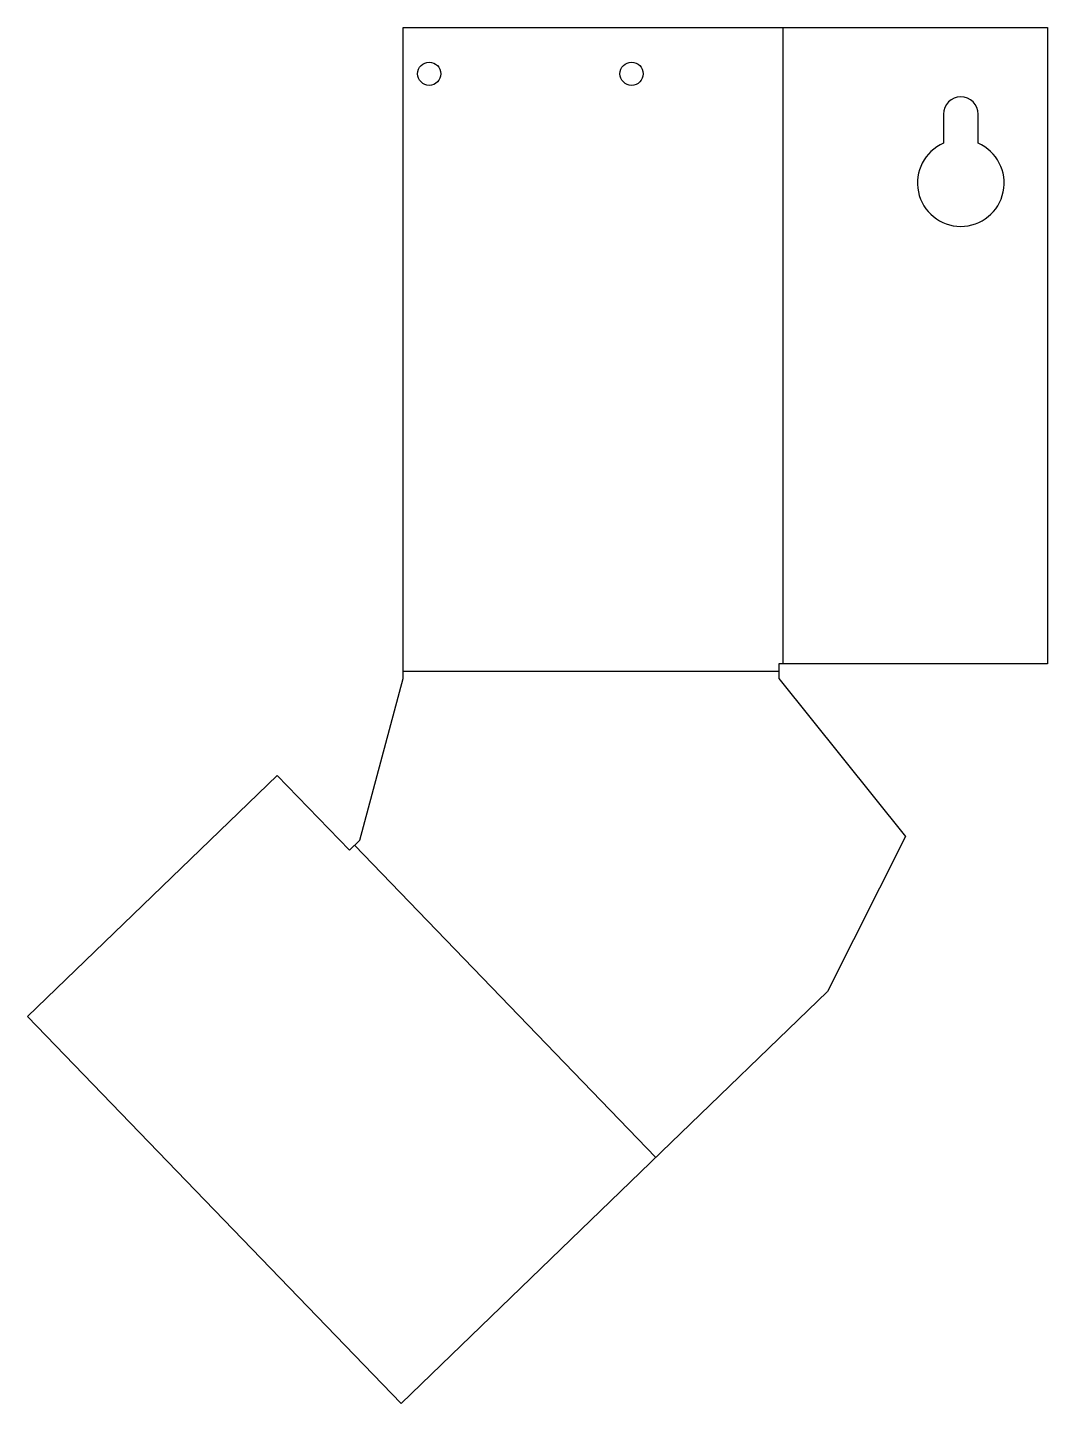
# Model space of a CAD drawing. Header units: millimetres. Extents: x 0 to 176, y 0 to 238.
import ezdxf

# ---------------------------------------------------------------- set-up
doc = ezdxf.new("R2010")
doc.units = ezdxf.units.MM
doc.header["$MEASUREMENT"] = 0
for name, color, linetype in [('Unfold_Sketch003', 7, 'CONTINUOUS'), ('Unfold_Sketch_Bends003', 7, 'CONTINUOUS'), ('Unfold_Sketch_Holes002', 7, 'CONTINUOUS'), ('Unfold_Sketch_Internal001', 7, 'CONTINUOUS')]:
    doc.layers.add(name, color=color, linetype=linetype)

msp = doc.modelspace()

# ---------------------------------------------------------------- linework, layer by layer
at = {"layer": 'Unfold_Sketch003'}
for p, q in [((64.97, 127.88), (64.97, 237.88)), ((64.97, 237.88), (129.97, 237.88)), ((129.97, 237.88), (131.41, 237.88)), ((131.41, 237.88), (176.41, 237.88)), ((176.41, 237.88), (176.41, 127.88)), ((64.97, 125.36), (64.97, 127.88)), ((131.41, 127.88), (129.97, 127.88)), ((129.97, 127.88), (129.97, 125.36)), ((176.41, 127.88), (131.41, 127.88)), ((57.47, 97.38), (64.97, 125.36)), ((129.97, 125.36), (151.82, 98.02)), ((0, 66.9), (43.16, 108.58)), ((43.16, 108.58), (55.66, 95.63)), ((151.82, 98.02), (138.35, 71.21)), ((55.66, 95.63), (57.47, 97.38)), ((138.35, 71.21), (109.57, 43.43)), ((64.6, 0), (0, 66.9)), ((109.57, 43.43), (107.76, 41.68)), ((107.76, 41.68), (64.6, 0))]:
    msp.add_line(p, q, dxfattribs=at)
at = {"layer": 'Unfold_Sketch_Bends003'}
for p, q in [((130.69, 127.88), (130.69, 237.88)), ((64.97, 126.62), (129.97, 126.62)), ((56.57, 96.5), (108.67, 42.55))]:
    msp.add_line(p, q, dxfattribs=at)
at = {"layer": 'Unfold_Sketch_Holes002'}
for centre in [(69.47, 229.88), (104.47, 229.88)]:
    msp.add_circle(centre, 2, dxfattribs=at)
at = {"layer": 'Unfold_Sketch_Internal001'}
for p, q in [((158.41, 222.88), (158.41, 217.88)), ((164.41, 217.88), (164.41, 222.88))]:
    msp.add_line(p, q, dxfattribs=at)
for centre, radius, start, end in [((161.41, 222.88), 3, 0, 180), ((161.41, 211), 7.5, 113.5782, 66.4218)]:
    msp.add_arc(centre, radius, start, end, dxfattribs=at)

doc.saveas('drawing.dxf')
